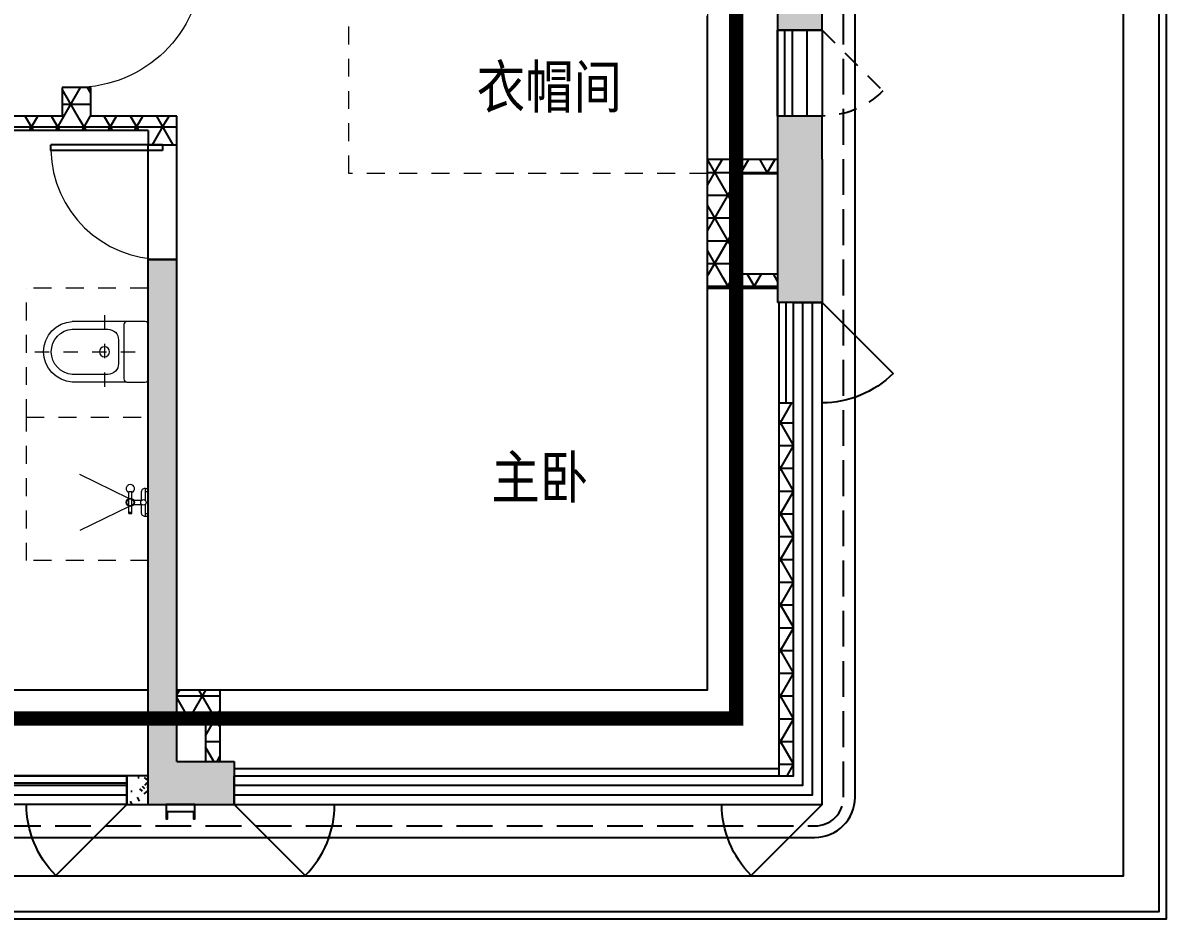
# Model space of a CAD drawing. Extents: x 512858 to 514372, y -232486 to -231710.
# Drawn here: x 513809.67 to 513817.65, y -232140.57 to -232134.32 of the extents above; entities that cross this region are included whole.
import ezdxf

# ---------------------------------------------------------------- set-up
doc = ezdxf.new("R2010")
doc.units = 0
doc.header["$LTSCALE"] = 1000
for name, pattern in [('3、6#-腰线-标准层$0$DASH', [0.35, 0.25, -0.1]), ('A2户型$1$17街区_140_C户型$0$HIDDEN', [0.375, 0.25, -0.125]), ('A2户型$1$CACHE2', [0.1875, 0.125, -0.0625]), ('A2户型$1$DASH', [0.35, 0.25, -0.1])]:
    doc.linetypes.add(name, pattern=pattern)
doc.layers.get('0').update_dxf_attribs({"color": 252})
for name, color, linetype in [('3、6#-腰线-标准层$0$板边线', 252, 'Continuous'), ('6#-造型-1F（实施版）金属型材-METAL-S', 253, 'Continuous'), ('6#-造型-深灰色铝合金百叶', 252, 'Continuous'), ('A-ANNO-100-TXT', 252, 'Continuous'), ('A-METAL-E', 253, 'Continuous'), ('A2户型$1$A-DOOR', 252, 'Continuous'), ('A2户型$1$A-METAL-E', 252, 'Continuous'), ('A2户型$1$A-PART-S', 252, 'Continuous'), ('A2户型$1$A-PATT-COLU', 252, 'Continuous'), ('A2户型$1$A-STR-CONC-B', 252, 'Continuous'), ('A2户型$1$A-STR-CONC-E', 252, 'Continuous'), ('A2户型$1$A-STR-CONC-H', 252, 'A2户型$1$CACHE2'), ('A2户型$1$A-WALL-S', 252, 'Continuous'), ('A2户型$1$A-WINDOW', 252, 'Continuous'), ('看线', 253, 'Continuous')]:
    doc.layers.add(name, color=color, linetype=linetype)
doc.layers.add('A2户型$1$AE-FURN-MOVE', color=252, linetype='Continuous', lineweight=20)
doc.layers.add('面积-计容-住宅-1', color=1, linetype='Continuous', lineweight=0)
doc.styles.add('TYDG_02', font='TSSDENG.shx', dxfattribs={"width": 0.8, "bigfont": 'hztxt.shx'})
pattern_1 = [(0, (0, 0), (0, 158.75), []), (60, (0, 0), (-137.4815328507796, 79.37500000000001), []), (120, (0, 0), (-137.4815328507796, -79.37499999999996), [])]

# ---------------------------------------------------------------- blocks, each defined once
blk = doc.blocks.new('2新147A2户型$0$6986586658ff3d')
at = {"layer": 'A2户型$1$AE-FURN-MOVE'}
for p, q in [((14.39999992749654, 96.00000000023283), (33.60000000009313, 96.00000000023283)), ((14.39999999990687, 12.69960627146065), (14.4000000001397, 96.00000000023283)), ((-100.8000000000466, 76.8000000002794), (-81.60000000009313, 76.8000000002794)), ((-100.7999999998137, -76.79999999981374), (-100.8000000000466, 76.8000000002794)), ((-81.5999999998603, -76.79999999981374), (-81.60000000009313, 76.8000000002794)), ((-66.25846837065183, 14.39999999990687), (-12.69960628706031, 14.39999999990687)), ((-14.39999999990687, 12.69960630335845), (-14.39999999990687, 76.79999996651895)), ((12.69960628729314, 14.4000000001397), (14.4000000001397, 14.4000000001397)), ((14.4000000001397, 76.8000000002794), (33.60000000009313, 76.8000000002794)), ((-100.7999999998137, -67.19999999995343), (-81.60000000009313, -67.20000000018626)), ((-100.7999999998137, -76.79999999981374), (-81.5999999998603, -76.79999999981374)), ((-66.258468370419, -14.39999999990687), (-12.69960629497655, -14.39999999990687)), ((-14.39999999990687, -76.79999996651895), (-14.39999999990687, -12.69960630335845)), ((12.69960629544221, -14.39999999967404), (14.4000000001397, -14.39999999967404)), ((14.39999999990687, -95.99999999976717), (14.39999999990687, -12.69960627099499)), ((14.4000000001397, -76.7999999995809), (33.5999999998603, -76.7999999995809)), ((14.40000001108274, -95.99999999976717), (33.5999999998603, -95.99999999953434))]:
    blk.add_line(p, q, dxfattribs=at)
for points in [[(-100.7999999995809, 27.15290039801039), (-444.8149358539376, 193.7543856438715)], [(-99.28472210257314, -27.64194762450643), (-444.8149358532391, -197.069886776153)]]:
    blk.add_lwpolyline(points, dxfattribs=at)
for centre, radius in [((-91.1999999997206, 2.328306e-10), 28.79999999999999), ((-91.1999999997206, 2.328306e-10), 23.99999999999999), ((0, 2.328306e-10), 19.2)]:
    blk.add_circle(centre, radius, dxfattribs=at)
for centre, radius, start, end in [((-91.19999999995343, 96.0000000053551), 28.79999999999999, 289.4712206301563, 250.5287793572664), ((9.529881745344028, 72.1051773831714), 24.38607388944711, 78.48005776720825, 168.9000772847705), ((9.529881745344028, -72.10517738224007), 24.38607388944711, 191.0999227152295, 281.5199422485274)]:
    blk.add_arc(centre, radius, start, end, dxfattribs=at)
blk = doc.blocks.new('2新144A2户型$0$69865866586652f-nezb')
at = {"color": 250, "linetype": 'A2户型$1$DASH', "ltscale": 0.2}
for p, q in [((296756.9578622218, 367900.9433866178), (296756.9578622218, 367110.7504130057)), ((296501.2078622218, 367415.7504130056), (297012.7078622218, 367415.7504130055))]:
    blk.add_line(p, q, dxfattribs=at)
for p, q in [((296545.8864336504, 367259.3218415772), (296545.8864336504, 367640.6232263052)), ((296968.0292907933, 367259.3218415772), (296968.0292907933, 367640.6232263052))]:
    blk.add_line(p, q)
at = {"color": 250}
blk.add_lwpolyline([(296599.457862222, 367640.6232263052), (296599.4578622216, 367392.9732391588, 0.4142135623731237), (296674.4578622217, 367317.9732391588), (296839.4578622218, 367317.9732391588, 0.4142135623730951), (296914.4578622218, 367392.9732391588), (296914.457862222, 367640.6232263052)], format="xyb", dxfattribs=at)
blk.add_lwpolyline([(296545.8864336504, 367259.3218415772, -0.4142135623731278), (296567.3150050789, 367280.7504130056), (296946.6007193646, 367280.7504130055, -0.4142135623729595), (296968.0292907933, 367259.3218415769), (296968.0292907933, 367132.1789844341, -0.4142135623732138), (296946.6007193647, 367110.7504130055), (296567.3150050788, 367110.7504130057, -0.4142135623730951), (296545.8864336504, 367132.1789844343)], format="xyb", close=True)
blk.add_circle((296756.9578622218, 367415.7504130056), 35.15279190794223, dxfattribs=at)
blk.add_arc((296756.9578622218, 367629.3797336624), 211.3706793431093, 3.049187633399159, 176.9508123666008)
blk.add_arc((296756.9578622218, 367629.3797336624), 157.7992507716807, 3.049187633399159, 176.9508123666008, dxfattribs=at)
blk = doc.blocks.new('2新139A2户型$0$$DorLib2D$00000114')
at = {"color": 0}
blk.add_line((0.4999999999999964, 3.6e-15), (-0.2071067811864751, 0.7071067811864857), dxfattribs=at)
blk.add_arc((0.5000000000013856, -1.1546e-12), 1.000000000001696, 135, 180, dxfattribs=at)
blk = doc.blocks.new('2新137A2户型$0$$DorLib2D$00000001')
for p, q in [((0.45, 0.9750000000000001), (0.5000000000000002, 0.9750000000000001)), ((0.45, 0), (0.45, 0.9750000000000001)), ((0.5, 0), (0.5, 0.9750000000000001)), ((0.5, 0), (0.45, 0))]:
    blk.add_line(p, q)
at = {"lineweight": 13}
blk.add_arc((0.475, 0), 0.975, 91.4692835813538, 180, dxfattribs=at)
blk = doc.blocks.new('2新142A2户型$0$$TCHSYS$WIN2D')
for p, q in [((-0.5, 0.5), (0.5, 0.5)), ((-0.5, 0.5), (-0.4999999999999999, -0.5)), ((0.5, 0.5), (0.4999999999999998, -0.5)), ((0.5, 0.1666666666666666), (-0.5, 0.1666666666666666)), ((0.5, -0.1666666666666667), (-0.5, -0.1666666666666667)), ((-0.4999999999999999, -0.5), (0.5, -0.5))]:
    blk.add_line(p, q)
blk = doc.blocks.new('2新135A2户型')
at = {"layer": 'A2户型$1$A-PATT-COLU'}
for points in [[(-45572.02434097696, 166802.2341663254), (-45572.02434097705, 166602.234230513), (-45262.02434097711, 166602.234230513), (-45262.02434097696, 166802.2341663254)], [(-45262.02434097696, 165702.2342305137), (-45262.02434097711, 166002.2342305137), (-45572.02434097705, 166002.2342305137), (-45572.02434097696, 165702.2342305137)], [(-45262.02434097696, 165702.2342305137), (-45572.02434097696, 165702.2342305137), (-45572.02434097696, 164902.2340480282), (-45262.02434097696, 164902.2340480282)], [(-49962.02434097693, 161902.2341420536), (-49762.02434097693, 161902.2341420536), (-49762.02434097696, 165002.2341420536), (-49962.02434097696, 165002.2341420536)], [(-45262.02434097696, 164902.2340480282), (-45572.02434097696, 164902.2340480282), (-45572.02434097696, 164702.2341122163), (-45262.02434097696, 164702.2341122163)], [(-49962.02434097767, 161202.2341420535), (-49762.02434097608, 161502.2341420552), (-49762.02434097693, 161902.2341420536), (-49962.02434097693, 161902.2341420536)], [(-49762.02434097608, 161502.2341420552), (-49962.02434097767, 161202.2341420535), (-49562.02425051937, 161202.2341420536), (-49562.02425051937, 161502.2341420536)], [(-49562.02425051937, 161502.2341420536), (-49562.02425051937, 161202.2341420536), (-49362.02434097693, 161202.2341420536), (-49362.02434097693, 161502.2341420536)]]:
    blk.add_hatch(color=256, dxfattribs=at).paths.add_polyline_path(points)
h = blk.add_hatch(dxfattribs=at)
h.set_pattern_fill('NET3', color=256, scale=50, style=0)
h.set_pattern_definition(pattern_1)
h.paths.add_polyline_path([(-50362.02553446601, 166002.2369054413), (-50362.02542837963, 166202.2341956385), (-50562.02542837927, 166202.2343017265), (-50562.02553446541, 166002.2367293819), (-50462.02550512247, 165968.9034840782)])
h = blk.add_hatch(dxfattribs=at)
h.set_pattern_fill('NET3', color=256, scale=50, style=0)
h.set_pattern_definition(pattern_1)
h.paths.add_polyline_path([(-50462.02550512247, 165968.9034840782), (-50562.02553446541, 166002.2367293819), (-52262.02434097696, 166002.2352328808), (-52262.02434097701, 165935.5685662141), (-52162.02434097684, 165902.2353209101), (-50462.02544643599, 165902.2368174116)])
h = blk.add_hatch(dxfattribs=at)
h.set_pattern_fill('NET3', color=256, scale=50, style=0)
h.set_pattern_definition(pattern_1)
h.paths.add_polyline_path([(-49962.02290893067, 165902.2372575613), (-49762.02283549416, 166002.2374336209), (-50362.02553446601, 166002.2369054413), (-50462.02550512247, 165968.9034840783), (-50462.02544643599, 165902.2368174116)])
h = blk.add_hatch(dxfattribs=at)
h.set_pattern_fill('NET3', color=256, scale=50, style=0)
h.set_pattern_definition(pattern_1)
h.paths.add_polyline_path([(-49962.02290893067, 165902.2372575613), (-49962.02298235545, 165802.2534831068), (-49762.02298235615, 165802.2533362328), (-49762.02283549416, 166002.2374336209)])
h = blk.add_hatch(dxfattribs=at)
h.set_pattern_fill('NET3', color=256, scale=50, style=0)
h.set_pattern_definition(pattern_1)
h.paths.add_polyline_path([(-46062.02434097716, 165702.234576248), (-45862.02434097714, 165602.2344774666), (-45572.02434097771, 165602.2343342336), (-45572.02434097771, 165702.2343342336)])
h = blk.add_hatch(dxfattribs=at)
h.set_pattern_fill('NET3', color=256, scale=50, style=0)
h.set_pattern_definition(pattern_1)
h.paths.add_polyline_path([(-45928.69100764361, 164868.9009781114), (-45862.02434097714, 164902.234294981), (-45862.02434097714, 165602.2344774666), (-46062.02434097716, 165702.234576248), (-46062.02434097696, 164902.2343443723)])
h = blk.add_hatch(dxfattribs=at)
h.set_pattern_fill('NET3', color=256, scale=50, style=0)
h.set_pattern_definition(pattern_1)
h.paths.add_polyline_path([(-49762.0235698661, 165002.2340686161), (-49762.02356985173, 165002.253336233), (-49962.02356985158, 165002.253483107), (-49962.02356986604, 165002.2342154901)])
h = blk.add_hatch(dxfattribs=at)
h.set_pattern_fill('NET3', color=256, scale=50, style=0)
h.set_pattern_definition(pattern_1)
h.paths.add_polyline_path([(-45862.02434097696, 164802.2343443724), (-45928.69100764361, 164868.9009781114), (-46062.02434097696, 164902.2343443723), (-46062.02434097696, 164802.2343443724)])
h = blk.add_hatch(dxfattribs=at)
h.set_pattern_fill('NET3', color=256, scale=50, style=0)
h.set_pattern_definition(pattern_1)
h.paths.add_polyline_path([(-45928.69100764361, 164868.9009781115), (-45862.02434097671, 164802.234294981), (-45572.02434097771, 164802.234151748), (-45572.02434097771, 164902.234151748), (-45862.02434097714, 164902.234294981)])
h = blk.add_hatch(dxfattribs=at)
h.set_pattern_fill('NET3', color=256, scale=50, style=0)
h.set_pattern_definition(pattern_1)
h.paths.add_polyline_path([(-45462.02434097692, 161402.2341420536), (-45462.0243409769, 164002.2341420536), (-45562.0243409769, 164002.2341420536), (-45562.02434097692, 161402.2341420536)])
h = blk.add_hatch(dxfattribs=at)
h.set_pattern_fill('NET3', color=256, scale=50, style=0)
h.set_pattern_definition(pattern_1)
h.paths.add_polyline_path([(-49762.02434097608, 162002.2341420542), (-49762.02434097608, 161802.2341420536), (-49562.0247028054, 161802.2341420536), (-49528.69139962375, 161868.9008087209), (-49562.02479326204, 162002.2341420536)])
h = blk.add_hatch(dxfattribs=at)
h.set_pattern_fill('NET3', color=256, scale=50, style=0)
h.set_pattern_definition(pattern_1)
h.paths.add_polyline_path([(-49528.69139962375, 161868.9008087209), (-49462.0247028038, 161802.2341420555), (-49462.02479326204, 162002.2341420536), (-49562.02479326204, 162002.2341420536)])
h = blk.add_hatch(dxfattribs=at)
h.set_pattern_fill('NET3', color=256, scale=50, style=0)
h.set_pattern_definition(pattern_1)
h.paths.add_polyline_path([(-49528.69139962375, 161868.9008087209), (-49562.0247028054, 161802.2341420536), (-49562.02443143406, 161502.2341420552), (-49462.02443143247, 161502.2341420552), (-49462.0247028038, 161802.2341420555)])
h = blk.add_hatch(dxfattribs=at)
h.set_pattern_fill('加气混凝土', color=256, scale=50, style=0)
h.set_pattern_definition([(0, (177, -183), (300, 600), [0, -600]), (0, (-174, -264), (300, 600), [0, -600]), (0, (21, -270), (300, 600), [0, -600]), (0, (234, -93), (300, 600), [0, -600]), (0, (-15, -300), (300, 600), [0, -600]), (0, (294, 285), (300, 600), [0, -600]), (0, (111, 237), (300, 600), [0, -600]), (0, (207, 162), (300, 600), [0, -600]), (0, (-282, 150), (300, 600), [0, -600]), (0, (12, 123), (300, 600), [0, -600]), (0, (-102, -30), (300, 600), [0, -600]), (0, (-96, -255), (300, 600), [0, -600]), (0, (129, -279), (300, 600), [0, -600]), (0, (294, -15), (300, 600), [0, -600]), (0, (-267, -108), (300, 600), [0, -600]), (0, (-216, -6), (300, 600), [0, -600]), (0, (18, -48), (300, 600), [0, -600]), (0, (-66, -135), (300, 600), [0, -600]), (0, (-114, 63), (300, 600), [0, -600]), (0, (-39, 288), (300, 600), [0, -600]), (0, (-243, -234), (300, 600), [0, -600]), (0, (87, 165), (300, 600), [0, -600]), (0, (-192, 174), (300, 600), [0, -600]), (0, (-240, 252), (300, 600), [0, -600]), (130.601294, (257.142858, 97.142856), (-1499.999983430985, 1800.000007869767), [26.341554, -11037.111]), (18.4349488, (214.285716, 108.571428), (1499.99999446807, 599.9999955732223), [27.10524, -3767.6279]), (90, (214.285716, 82.857144), (300.0000000000001, 600), [25.714284, -1174.28565]), (161.565051, (240, 74.285712), (-1500.000007552608, 599.9999552724113), [27.10524, -3767.6279]), (53.1301023, (240, 74.285712), (300.0000005671201, 599.9999997164399), [28.57143, -2971.4285]), (135, (262.857144, -231.42852), (-300.0000362661431, 599.9999593952012), [24.24366, -1672.8126]), (45, (228.571428, -231.42852), (299.999998082377, 599.9999975789675), [24.24366, -1672.8126]), (135, (245.714286, -248.57142), (-300.0000362661431, 599.9999593952012), [24.24366, -1672.8126]), (45, (245.714286, -248.57142), (299.999998082377, 599.9999975789675), [24.24366, -1672.8126]), (116.565051, (-25.71426, 171.428574), (-5.21929867325e-05, 1199.999967353521), [31.943826, -638.8765000000001]), (180, (-39.99995999999999, 199.999998), (-299.9999999999999, 600), [34.285716, -565.71425]), (63.43494880000001, (-88.57139999999998, 171.428574), (2.7161453531e-06, 1199.999994186336), [31.943826, -638.8765000000001]), (116.565051, (-74.2857, 142.857144), (-5.21929867325e-05, 1199.999967353521), [31.943826, -638.8765000000001]), (0, (-74.2857, 142.857144), (300, 600), [34.285716, -565.71425]), (63.43494880000001, (-39.99995999999999, 142.857144), (2.7161453531e-06, 1199.999994186336), [31.943826, -638.8765000000001]), (107.102728, (199.999998, -31.42854000000001), (-899.9999655924546, 3000.000004840143), [38.861346, -16282.9025]), (143.972626, (188.571426, 5.714286), (-5699.99992773809, 4199.999995246334), [38.861346, -8122.02]), (180, (157.142856, 28.57143), (-299.9999999999999, 600), [37.142856, -562.8571]), (36.02737329999999, (88.57142999999999, 5.714286), (5699.999957876589, 4199.999954722195), [38.861346, -8122.02]), (71.56505109999999, (77.142858, -28.5714), (900.0000046203285, 2999.99999483479), [36.140316, -3758.5928]), (107.102728, (88.57142999999999, -65.71428), (-899.9999655924546, 3000.000004840143), [38.861346, -16282.9025]), (143.972626, (120, -88.57139999999998), (-5699.99992773809, 4199.999995246334), [38.861346, -8122.02]), (0, (120, -88.57139999999998), (300, 600), [37.142856, -562.8571]), (36.02737329999999, (157.142856, -88.57139999999998), (5699.999957876589, 4199.999954722195), [38.861346, -8122.02]), (71.56505109999999, (188.571426, -65.71428), (900.0000046203285, 2999.99999483479), [36.140316, -3758.5928]), (150.255118, (205.714284, 248.571426), (-900.0000021301363, 599.9999925650195), [23.03502, -4814.319600000001]), (90, (185.714286, 237.14286), (300.0000000000001, 600), [22.857144, -1177.14275]), (29.7448813, (185.714286, 237.14286), (900.0000005300184, 599.9999971978212), [23.03502, -4814.319600000001]), (116.565051, (65.714286, -177.14286), (-5.21929867325e-05, 1199.999967353521), [31.943826, -638.8765000000001]), (168.690067, (51.428574, -148.5714), (-2700.000002003099, 599.9999849441089), [29.137254, -6089.685500000001]), (41.18592510000001, (0, -162.8571), (7499.999954558658, 6599.999942288418), [30.371844, -12725.802]), (90, (0, -191.42856), (300.0000000000001, 600), [28.57143, -1171.4285]), (138.814074, (22.857144, -211.42854), (-7499.999866690215, 6600.000042036299), [30.371844, -12725.802]), (16.6992442, (22.857144, -211.42854), (9899.99992551639, 2999.999968578065), [29.82945, -12498.5375]), (60.94539590000002, (51.428574, -202.85712), (299.9999992038756, 599.9999946927048), [29.416086, -12325.3395]), (109.983106, (-185.71428, 74.285712), (-1500.00000564993, 4199.999988885022), [33.44200199999999, -14012.1975]), (155.556045, (-197.14284, 105.714288), (-3900.000014866057, 1799.999962602966), [34.522986, -14465.1315]), (24.4439547, (-259.99998, 105.714288), (3900.000001945477, 1799.999991342401), [34.522986, -14465.1315]), (70.0168934, (-271.42854, 74.285712), (1500.000004522143, 4199.999989580724), [33.442002, -14012.1975]), (109.983106, (-259.99998, 42.857142), (-1500.00000564993, 4199.999988885022), [33.44200199999999, -14012.1975]), (160.016893, (-228.57138, 31.42857), (-1500.00000088163, 599.9999726666744), [33.442002, -6989.377500000001]), (19.9831065, (-228.57138, 31.42857), (1499.999991764409, 599.9999990480279), [33.442002, -6989.377500000001]), (70.0168934, (-197.14284, 42.857142), (1500.000004522143, 4199.999989580724), [33.442002, -14012.1975]), (122.005383, (37.142856, 19.999998), (-300.00004026147, 599.9999693707862), [26.954232, -5633.434]), (18.4349488, (-2.85714, 34.285716), (1499.99999446807, 599.9999955732223), [27.10524, -3767.6279]), (90, (-2.85714, 8.571426), (300.0000000000001, 600), [25.714284, -1174.28565]), (161.565051, (22.857144, 0), (-1500.000007552608, 599.9999552724113), [27.10524, -3767.6279]), (54.46232220000002, (22.857144, 0), (2099.999996957259, 2999.999995506066), [24.57807, -10298.2115]), (116.565051, (-137.14284, -125.71428), (-5.21929867325e-05, 1199.999967353521), [31.943826, -638.8765000000001]), (180, (-151.42854, -97.14282), (-299.9999999999999, 600), [31.42857, -568.5714]), (59.03624339999999, (-199.99998, -125.71428), (300.0000009765315, 599.9999970877775), [33.31972799999999, -6963.821999999998]), (120.963756, (-182.85714, -154.28568), (-300.0000409979644, 599.9999724465997), [33.319728, -6963.821999999999]), (0, (-182.85714, -154.28568), (300, 600), [31.42857, -568.5714]), (63.43494880000001, (-151.42854, -154.28568), (2.7161453531e-06, 1199.999994186336), [31.943826, -638.8765000000001])])
h.paths.add_polyline_path([(-49962.02434097696, 161402.2341420536), (-50112.02384353637, 161402.2341420533), (-50112.02384353637, 161202.2341420538), (-49962.02434097696, 161202.2341420536)])
at = {"layer": 'A2户型$1$A-DOOR'}
for p, q in [((-49962.02356985189, 165002.2534831071, 3.712902063562975), (-49962.02298235601, 165802.2534831068, 3.712902063562975)), ((-49762.02356985195, 165002.2533362331, 3.712902063562975), (-49762.02298235607, 165802.2533362328, 3.712902063562975))]:
    blk.add_line(p, q, dxfattribs=at)
at = {"layer": 'A2户型$1$A-METAL-E'}
for points in [[(-45572.02434097651, 166002.2342305137), (-45572.0240446323, 166602.2342700448)], [(-45522.02434097652, 166002.2342058184), (-45522.02404463232, 166602.2342453494)], [(-45562.0243409769, 164002.2341420536), (-45562.0243409769, 164702.2341122163)], [(-45512.0243409769, 164002.2341420536), (-45512.0243409769, 164702.2341122163)], [(-49362.02425051984, 161452.2341420536), (-45562.02434097692, 161452.2341420536)], [(-49362.02425051984, 161402.2341420536), (-45562.02434097692, 161402.2341420536), (-45562.02434097692, 161452.2341420536)], [(-51612.0239196707, 161352.2350692397), (-50112.02387444139, 161352.2341420536)], [(-51612.0238887645, 161402.2350692397), (-50112.02384353519, 161402.2341420536)], [(-45562.02434097692, 161402.2341420536), (-45562.02434097692, 161402.2341420536)]]:
    blk.add_lwpolyline(points, dxfattribs=at)
at = {"layer": 'A2户型$1$A-PART-S'}
for p, q in [((-49962.02434097696, 161402.2341420536), (-50112.02384353637, 161402.2341420533)), ((-50112.02384353637, 161402.2341420533), (-50112.02384353637, 161202.2341420538)), ((-49962.02434097696, 161202.2341420536), (-49962.02434097696, 161402.2341420536)), ((-50112.02384353637, 161202.2341420538), (-49962.02434097696, 161202.2341420536))]:
    blk.add_line(p, q, dxfattribs=at)
at = {"layer": 'A2户型$1$A-STR-CONC-B'}
for p, q in [((-45572.02434097696, 166802.2341663254), (-45572.02434097705, 166602.234230513)), ((-45262.02434097711, 166602.234230513), (-45262.02434097696, 166802.2341663254)), ((-45572.02434097705, 166602.234230513), (-45262.02434097711, 166602.234230513)), ((-45262.02434097711, 166002.2342305137), (-45572.02434097705, 166002.2342305137)), ((-45572.02434097705, 166002.2342305137), (-45572.02434097696, 165702.2342305137)), ((-45262.02434097696, 165702.2342305137), (-45262.02434097711, 166002.2342305137)), ((-45572.02434097696, 165702.2342305137), (-45572.02434097696, 164902.2340480282)), ((-45262.02434097696, 165702.2342305137), (-45262.02434097696, 164902.2340480282)), ((-49962.02434097693, 161902.2341420536), (-49962.02434097696, 165002.2341420536)), ((-49962.02434097696, 165002.2341420536), (-49762.02434097696, 165002.2341420536)), ((-49762.02434097693, 161902.2341420536), (-49762.02434097696, 165002.2341420536)), ((-45572.02434097696, 164902.2340480282), (-45572.02434097696, 164702.2341122163)), ((-45262.02434097696, 164902.2340480282), (-45262.02434097696, 164702.2341122163)), ((-45262.02434097696, 164702.2341122163), (-45572.02434097696, 164702.2341122163)), ((-49962.02434097767, 161202.2341420535), (-49962.02434097693, 161902.2341420536)), ((-49762.02434097608, 161502.2341420552), (-49762.02434097693, 161902.2341420536)), ((-49762.02434097608, 161502.2341420552), (-49562.02425051937, 161502.2341420536)), ((-49562.02425051937, 161502.2341420536), (-49362.02434097693, 161502.2341420536)), ((-49362.02434097693, 161502.2341420536), (-49362.02434097693, 161202.2341420536)), ((-49962.02434097767, 161202.2341420535), (-49562.02425051937, 161202.2341420536)), ((-49562.02425051937, 161202.2341420536), (-49362.02434097693, 161202.2341420536))]:
    blk.add_line(p, q, dxfattribs=at)
at = {"layer": 'A2户型$1$A-STR-CONC-E'}
for points in [[(-46062.02434097712, 165702.234576248), (-46062.02434097754, 166702.2345120593)], [(-49462.02488372011, 162002.2346847943), (-46062.02434097705, 162002.2346847943), (-46062.0243409767, 164802.2343937624)], [(-51712.02443150633, 162002.2341420522), (-49962.02434097696, 162002.2341420522)]]:
    blk.add_lwpolyline(points, dxfattribs=at)
at = {"layer": 'A2户型$1$A-STR-CONC-H', "linetype": 'A2户型$1$DASH'}
for points in [[(-45862.02434097712, 165702.2345762481), (-45862.02434097754, 166702.2345120594)], [(-49462.02488372011, 161802.2346847943), (-45862.02443975842, 161802.2346847943), (-45862.02434097671, 164802.234294981)], [(-51712.02443150633, 161802.2341420522), (-49962.02434097696, 161802.2341420522)]]:
    blk.add_lwpolyline(points, dxfattribs=at)
at = {"layer": 'A2户型$1$A-WALL-S'}
for p, q in [((-50562.02542837927, 166202.2343017265), (-50562.02553446541, 166002.2367293819)), ((-50362.02542837963, 166202.2341956385), (-50562.02542837927, 166202.2343017265)), ((-50362.02553446601, 166002.2369054413), (-50362.02542837963, 166202.2341956385)), ((-50562.02553446541, 166002.2367293819), (-52262.02434097696, 166002.2352328808)), ((-49762.02283549416, 166002.2374336209), (-50362.02553446601, 166002.2369054413)), ((-49762.02298235615, 165802.2533362328), (-49762.02283549416, 166002.2374336209)), ((-50462.02544643599, 165902.2368174116), (-52162.02434097684, 165902.2353209101)), ((-49962.02290893067, 165902.2372575613), (-50462.02544643599, 165902.2368174116)), ((-49962.02290893067, 165902.2372575613), (-49962.02298235545, 165802.2534831068)), ((-49962.02298235545, 165802.2534831068), (-49762.02298235615, 165802.2533362328)), ((-46062.02434097716, 165702.234576248), (-45572.02434097771, 165702.2343342336)), ((-46062.02434097696, 164902.2343443723), (-46062.02434097716, 165702.234576248)), ((-45862.02434097714, 165602.2344774666), (-45572.02434097771, 165602.2343342336)), ((-45862.02434097714, 164902.234294981), (-45862.02434097714, 165602.2344774666)), ((-49762.02356985173, 165002.253336233), (-49962.02356985158, 165002.253483107)), ((-49962.02356985158, 165002.253483107), (-49962.02356986604, 165002.2342154901)), ((-49762.0235698661, 165002.2340686161), (-49762.02356985173, 165002.253336233)), ((-46062.02434097696, 164802.2343443724), (-46062.02434097696, 164902.2343443723)), ((-45862.02434097714, 164902.234294981), (-45572.02434097771, 164902.234151748)), ((-46062.02434097696, 164802.2343443724), (-45862.02434097696, 164802.2343443724)), ((-45862.02434097696, 164802.2343443724), (-45862.02434097671, 164802.234294981)), ((-45862.02434097671, 164802.234294981), (-45572.02434097771, 164802.234151748)), ((-45262.02434097696, 164702.2341122163), (-45462.02434097696, 164702.2341122163)), ((-45562.02434097692, 161402.2341420536), (-45562.0243409769, 164002.2341420536)), ((-45562.0243409769, 164002.2341420536), (-45462.0243409769, 164002.2341420536)), ((-45462.02434097692, 161402.2341420536), (-45462.0243409769, 164002.2341420536)), ((-49762.02434097608, 162002.2341420542), (-49562.02479326204, 162002.2341420536)), ((-49562.02479326204, 162002.2341420536), (-49462.02479326204, 162002.2341420536)), ((-49462.02479326204, 162002.2341420536), (-49462.02479326204, 161802.2341420536)), ((-49762.02434097608, 161802.2341420536), (-49562.0247028054, 161802.2341420536)), ((-49562.0247028054, 161802.2341420536), (-49562.02443143406, 161502.2341420552)), ((-49462.0247028038, 161802.2341420555), (-49462.02479326204, 161802.2341420536)), ((-49462.0247028038, 161802.2341420555), (-49462.02443143247, 161502.2341420552)), ((-49362.02425051984, 161202.2341420536), (-49362.02425051984, 161402.2341420536)), ((-45562.02434097692, 161402.2341420536), (-45462.02434097692, 161402.2341420536))]:
    blk.add_line(p, q, dxfattribs=at)
at = {"layer": 'A2户型$1$A-WINDOW', "linetype": 'A2户型$1$CACHE2', "extrusion": (0, 0, -1)}
blk.add_line((-45262.22314972043, 166602.4330392574), (-44837.95908100938, 166178.1689705464), dxfattribs=at)
at = {"layer": 'A2户型$1$A-WINDOW'}
for p, q in [((-45462.02434097687, 164702.2340974191), (-45262.02434097687, 164702.2340974191)), ((-49362.02425051978, 161402.2341420534), (-49362.02425051977, 161202.2341420534))]:
    blk.add_line(p, q, dxfattribs=at)
for points in [[(-49362.02425051978, 161402.2341420534), (-45462.0243409769, 161402.2341420536), (-45462.02434097687, 164702.2340974191)], [(-49362.02425051978, 161268.9008087201), (-45328.69100764345, 161268.9008087203), (-45328.69100764353, 164702.2340974191)], [(-49362.02425051978, 161335.5674753868), (-45395.35767431017, 161335.567475387), (-45395.3576743102, 164702.2340974191)], [(-49362.02425051977, 161202.2341420534), (-45262.02434097672, 161202.2341420537), (-45262.02434097687, 164702.2340974191)]]:
    blk.add_lwpolyline(points, dxfattribs=at)
at = {"layer": 'A2户型$1$A-WINDOW', "linetype": 'A2户型$1$CACHE2', "extrusion": (0, 0, -1)}
blk.add_arc((45262.22314972125, 166602.4330392583), 600.0000000011875, 224.9999999996416, 270, dxfattribs=at)
at = {"layer": 'A2户型$1$AE-FURN-MOVE', "linetype": 'A2户型$1$CACHE2'}
blk.add_lwpolyline([(-46062.02434097866, 165602.2343937612), (-48562.02283549612, 165602.2343937612), (-48562.02283549515, 167202.2341420523), (-46062.02434097769, 167202.2341420523)], close=True, dxfattribs=at)
at = {"layer": 'A2户型$1$AE-FURN-MOVE', "color": 250, "linetype": 'A2户型$1$17街区_140_C户型$0$HIDDEN', "ltscale": 0.5}
for points in [[(-49962.1957097135, 164802.2534831042), (-50812.18791539711, 164802.2528455089)], [(-50812.18716525892, 163902.2272108411), (-50812.18784038536, 164802.2528455089)]]:
    blk.add_lwpolyline(points, dxfattribs=at)
blk.add_lwpolyline([(-49962.18716525892, 162902.2272108411), (-50812.18716525892, 162902.2272108411), (-50812.18716525892, 163902.2272108411), (-49962.18716525892, 163902.2272108411)], close=True, dxfattribs=at)
at = {"layer": 'A2户型$1$A-DOOR', "zscale": 200}
for p, xscale, yscale, rotation in [((-50462.0251896809, 166652.2342486824), 900, -900, 89.99996960802704), ((-49862.02327610398, 165402.2534096699), 800, 800, 89.99995792370741)]:
    blk.add_blockref('2新137A2户型$0$$DorLib2D$00000001', p, dxfattribs=dict(at, xscale=xscale, yscale=yscale, rotation=rotation))
at = {"layer": 'A2户型$1$A-WINDOW', "xscale": 600, "yscale": 310, "zscale": 310, "rotation": 270}
blk.add_blockref('2新142A2户型$0$$TCHSYS$WIN2D', (-45417.02434097696, 166302.2342305132), dxfattribs=at)
at = {"layer": 'A2户型$1$A-WINDOW', "linetype": 'A2户型$1$CACHE2', "yscale": 700, "zscale": -700}
for p, xscale, rotation in [((-45262.02434097705, 164352.2340974192), -700, 270), ((-50462.02384353455, 161202.2341420536), -700, 180), ((-49012.02425051984, 161202.2341420536), 700, 180), ((-45611.34725679395, 161202.2341420536), -700, 180)]:
    blk.add_blockref('2新139A2户型$0$$DorLib2D$00000114', p, dxfattribs=dict(at, xscale=xscale, rotation=rotation))
at = {"layer": 'A2户型$1$A-WINDOW', "xscale": -1500, "yscale": -200, "zscale": 200}
blk.add_blockref('2新142A2户型$0$$TCHSYS$WIN2D', (-50862.02384353545, 161302.2341420536), dxfattribs=at)
at = {"layer": 'A2户型$1$AE-FURN-MOVE', "extrusion": (0, 0, -1), "zscale": -1, "rotation": 270}
blk.add_blockref('2新144A2户型$0$69865866586652f-nezb', (-317148.5542256669, 461115.8226065023), dxfattribs=at)
at = {"layer": 'A2户型$1$AE-FURN-MOVE', "extrusion": (-2.827976156196319e-05, -4.507569148910555e-07, -0.999999999600026), "xscale": -1, "zscale": -1}
blk.add_blockref('2新147A2户型$0$6986586658ff3d', (49995.78714526856, 163308.3695488396, 1.154160167515645), dxfattribs=at)
blk = doc.blocks.new('2新156a-A$C52842E96')
at = {"layer": '6#-造型-深灰色铝合金百叶'}
blk.add_lwpolyline([(0, 0), (0, -100), (10, -100), (10, -50), (190, -50), (190, -100), (200, -100), (200, -1.45519e-11), (0, -1.45519e-11)], dxfattribs=at)
blk = doc.blocks.new('2新79A$C4C87463F')
at = {"layer": '3、6#-腰线-标准层$0$板边线', "color": 8, "linetype": '3、6#-腰线-标准层$0$DASH'}
blk.add_lwpolyline([(22100, -250.0670548070339), (31949.82911965484, -250.0056826545042, 0.4142101272932671), (32149.82787349541, -50.00678212411003), (32149.8658058173, 6850.128713017039, 0.4142340936854564), (31949.85288573196, 7050.129812065221), (30049.83067704644, 7050.00706978672), (30049.83631225163, 10149.94460030057), (33549.792818435, 10149.94460030057, 0.4142294023279633), (33749.79281814257, 10349.95541643741), (33749.40884477274, 17449.95783741883, 0.4141977225956158), (33549.40884506656, 17649.94702128199), (24399.75812437152, 17649.94702128152)], format="xyb", dxfattribs=at)
at = {"layer": '6#-造型-1F（实施版）金属型材-METAL-S'}
blk.add_lwpolyline([(22100.00049846247, -330.0670548051712), (31949.82961811731, -330.0056826531072, 0.4142101272929174), (32229.82787349401, -50.00722191092791), (32229.86580581591, 6850.128273230686, 0.4142340936849684), (31949.84771769634, 7130.12981189898), (30129.83082248364, 7130.012237998366), (30129.83616682421, 10069.94460030057), (33549.792818435, 10069.94460030057, 0.4142294023280364), (33829.7928180257, 10349.95974289224), (33829.40884465586, 17449.96216387785, 0.4141977225959152), (33549.40884506516, 17729.94702128152), (24399.75812437152, 17729.94702128152)], format="xyb", dxfattribs=at)
at = {"layer": '看线'}
blk.add_blockref('2新156a-A$C52842E96', (27425, -100.1026446384494), dxfattribs=at)

msp = doc.modelspace()

# ---------------------------------------------------------------- linework, layer by layer
at = {"layer": 'A-METAL-E'}
for points in [[(513782.3473248661, -232121.3699172539), (513817.6473248661, -232121.3699172539), (513817.6473248661, -232130.1699764639), (513817.6473248661, -232130.1699764639), (513817.6473248661, -232140.5699172539), (513804.3473248661, -232140.5699172539), (513804.3473248661, -232139.1699172539), (513789.9473248162, -232139.1699172539), (513789.9473248162, -232136.3699154544), (513782.3473248661, -232136.3699154544)], [(513782.3973248661, -232121.4199172539), (513817.5973248661, -232121.4199172539), (513817.5973248661, -232130.1199764639), (513817.5973248661, -232130.1199764639), (513817.5973248661, -232140.5199172539), (513804.3973248661, -232140.5199172539), (513804.3973248661, -232139.1199172539), (513789.9973248162, -232139.1199172539), (513789.9973248162, -232136.3199154544), (513782.3973248661, -232136.3199154544)], [(513782.6473248661, -232121.6699172539), (513817.3473248661, -232121.6699172539), (513817.3473248661, -232129.8699764639), (513817.3473248661, -232129.8699764639), (513817.3473248661, -232140.2699172539), (513804.6473248661, -232140.2699172539), (513804.6473248661, -232138.8699172539), (513790.2473248162, -232138.8699172539), (513790.2473248162, -232136.0699154544), (513782.6473248661, -232136.0699154544)]]:
    msp.add_lwpolyline(points, close=True, dxfattribs=at)
at = {"layer": '面积-计容-住宅-1', "const_width": 0.1}
msp.add_lwpolyline([(513788.1473248661, -232122.7699167111), (513795.9473259236, -232122.7699167111), (513795.9473275522, -232124.5699186563), (513800.2473247673, -232124.5699186563), (513800.2473247673, -232122.7699167111), (513803.8473248444, -232122.7699167111), (513803.8473248697, -232124.1699172539), (513806.8473248473, -232124.1699172539), (513806.8473248702, -232124.5699170988), (513814.5473249804, -232124.5699173901), (513814.5473249804, -232122.7699172539), (513816.2473248661, -232122.7699172539), (513816.2473247914, -232129.2699166852), (513810.1473259608, -232129.2699153697), (513810.1473259608, -232131.6699155186), (513812.5473265973, -232131.6699166989), (513812.5473247673, -232133.5699167111), (513814.6473247673, -232133.5699167111), (513814.6473247673, -232139.1699167111), (513808.1473247673, -232139.1699167112), (513808.1473248661, -232137.9699154544), (513805.1473247673, -232137.9699154544), (513805.1473247673, -232137.7699149117), (513791.5473247673, -232137.7699149116)], dxfattribs=at)

# ---------------------------------------------------------------- block references
at = {"xscale": 0.001, "yscale": 0.001, "zscale": 0.001}
for name, p in [('2新135A2户型', (513860.509349207, -232300.9721513959)), ('2新79A$C4C87463F', (513783.247429412, -232139.6698624757))]:
    msp.add_blockref(name, p, dxfattribs=at)

# ---------------------------------------------------------------- texts
at = {"layer": 'A-ANNO-100-TXT', "style": 'TYDG_02'}
for s, p in [('衣帽间', (513812.8386243153, -232134.9465538371)), ('主卧', (513812.940651569, -232137.6691782443))]:
    msp.add_text(s, height=0.3375886524822695, dxfattribs=at).set_placement(p)

doc.saveas('drawing.dxf')
